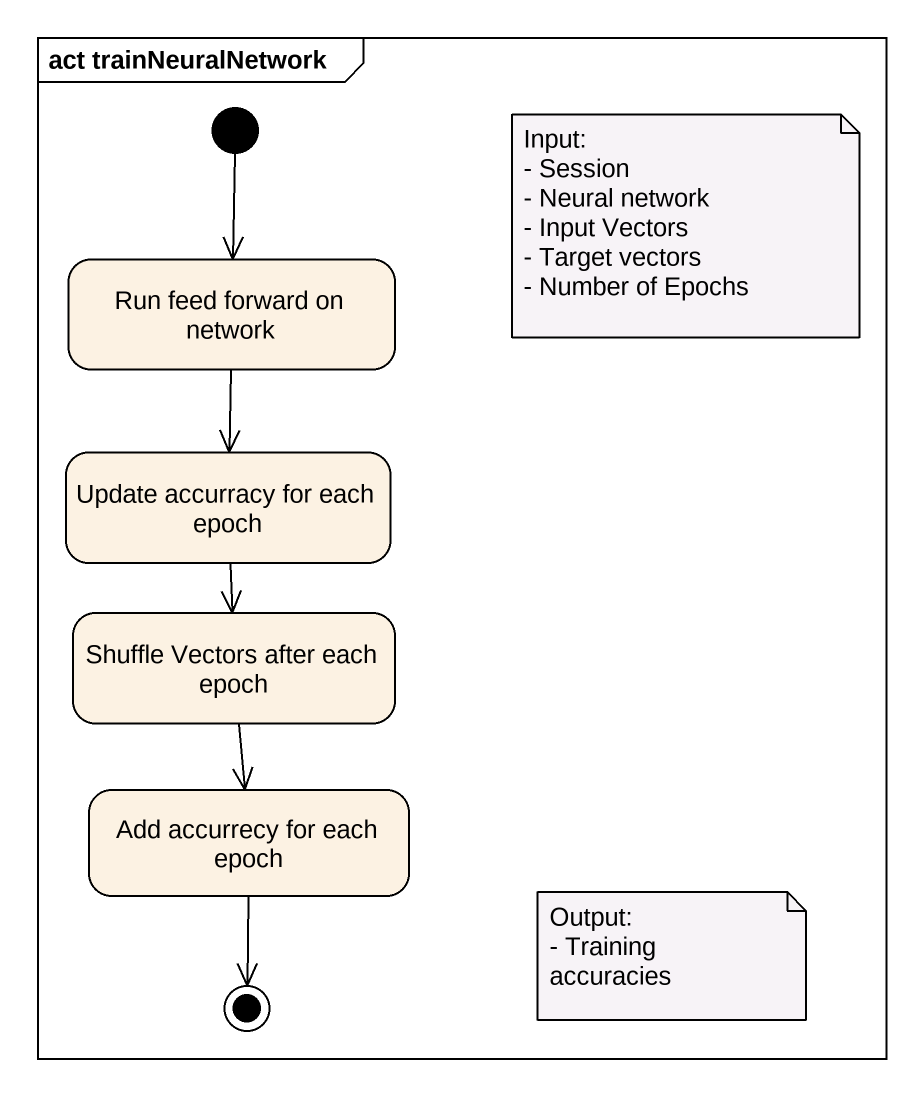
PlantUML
@startuml
mainframe act trainNeuralNetwork
hide empty description
state "Run feed forward on network" as Run_feed_forward_on_network
state "Update accurracy for each epoch" as Update_accurracy_for_each
state "Shuffle Vectors after each epoch" as Shuffle_Vectors_after_each
state "Add accurrecy for each epoch" as Add_accurrecy_for_each_epoch
[*] --> Run_feed_forward_on_network
Run_feed_forward_on_network --> Update_accurracy_for_each
Update_accurracy_for_each --> Shuffle_Vectors_after_each
Shuffle_Vectors_after_each --> Add_accurrecy_for_each_epoch
Add_accurrecy_for_each_epoch --> [*]
note as N1
  Input:
  - Session
  - Neural network
  - Input Vectors
  - Target vectors
  - Number of Epochs
end note
note as N2
  Output:
  - Training accuracies
end note
@enduml
